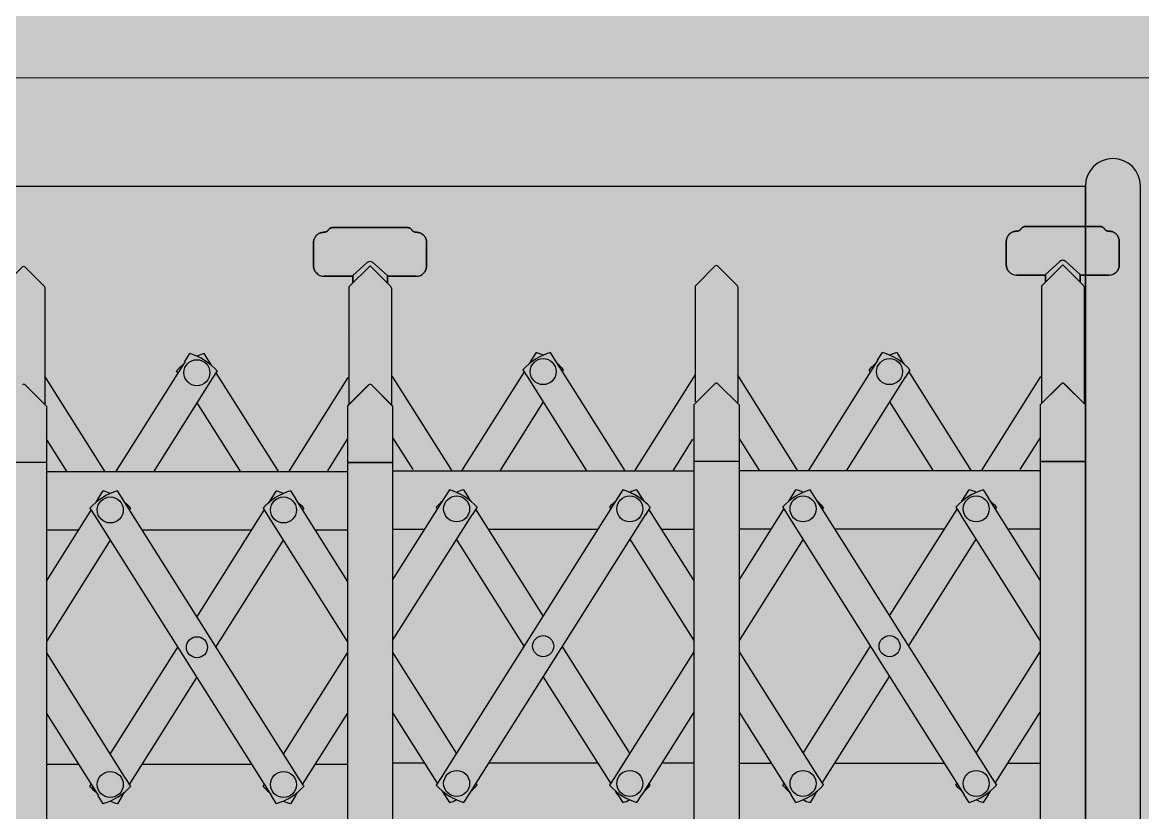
# Model space of a CAD drawing. Header units: millimetres. Extents: x 4836525 to 5356909, y -1773032 to -1295773.
# Drawn here: x 5208041 to 5209076, y -1425313 to -1424583 of the extents above; entities that cross this region are included whole.
import ezdxf

# ---------------------------------------------------------------- set-up
doc = ezdxf.new("R2010")
doc.units = ezdxf.units.MM
doc.header["$LTSCALE"] = 1000
doc.layers.get('DEFPOINTS').update_dxf_attribs({"color": 11})
for name, color, linetype in [('A-FUR', 8, 'Continuous'), ('PAV', 8, 'Continuous'), ('WIN', 8, 'Continuous')]:
    doc.layers.add(name, color=color, linetype=linetype)
doc.layers.add('A-MCAL', color=9, linetype='Continuous', lineweight=25)

# ---------------------------------------------------------------- blocks, each defined once
blk = doc.blocks.new('zw$960B')
at = {"layer": 'WIN', "color": 253, "linetype": 'Continuous'}
for p, q in [((-352.1, -7644.6), (-373.8, -7644.6)), ((-373.8, -7644.6), (-352.1, -7644.6)), ((-345.6, -7647.2), (-345.6, -7647.2)), ((-387.6, -7662.5), (-387.6, -7731.1)), ((-387.6, -7731.1), (-387.6, -7662.5)), ((-387.6, -7672.5), (-387.6, -7662.5)), ((-342.6, -7654.1), (-342.6, -7680.8)), ((-342.6, -7680.8), (-342.6, -7654.1)), ((-387.6, -7665.3), (-387.6, -7721.1)), ((-387.6, -7728.4), (-387.6, -7672.5)), ((-343.3, -7680.8), (-355.2, -7694.1)), ((-355.2, -7694.1), (-343.3, -7680.8)), ((-333.1, -7677.7), (-352.2, -7696.8)), ((-352.2, -7696.8), (-333.1, -7677.7)), ((-336.3, -7680.8), (-343.3, -7680.8)), ((-343.3, -7680.8), (-336.3, -7680.8)), ((-333.1, -7677.7), (-333.1, -7677.7)), ((-333.1, -7677.7), (-333.1, -7677.7)), ((-331.8, -7677.1), (-224.1, -7677.1)), ((-331.8, -7677.1), (-223.9, -7677.1)), ((-222.7, -7675.9), (-242.3, -7695.6)), ((-222.9, -7675.9), (-242, -7695)), ((-222.9, -7675.9), (222.9, -7675.9)), ((-222.7, -7675.9), (222.9, -7675.9)), ((-170.4, -7717.7), (-170.4, -7675.9)), ((-170.4, -7675.9), (-170.4, -7717.7)), ((-355.2, -7699.5), (-343.3, -7712.8)), ((-343.3, -7712.8), (-355.2, -7699.5)), ((-352.2, -7696.8), (-333.1, -7715.9)), ((-333.1, -7715.9), (-352.2, -7696.8)), ((-222.7, -7717.7), (-242.3, -7698)), ((-222.9, -7717.7), (-242, -7698.6)), ((-343.3, -7712.8), (-336.3, -7712.8)), ((-336.3, -7712.8), (-343.3, -7712.8)), ((-342.6, -7712.8), (-342.6, -7739.5)), ((-342.6, -7739.5), (-342.6, -7712.8)), ((-387.6, -7721.1), (-387.6, -7731.1)), ((-333.1, -7715.9), (-333.1, -7715.9)), ((-333.1, -7715.9), (-333.1, -7715.9)), ((-331.8, -7716.5), (-223.9, -7716.5)), ((-331.8, -7716.5), (-224.1, -7716.5)), ((-291.9, -7716.5), (-291.5, -7716.7)), ((-248.9, -7717.3), (-161.9, -7772.1)), ((-227.3, -7716.5), (-225, -7716.5)), ((-222.9, -7717.7), (222.9, -7717.7)), ((-222.7, -7717.7), (222.9, -7717.7)), ((-192, -7718), (-163, -7736.3)), ((-161.9, -7717.7), (-161.9, -7995.7)), ((-60.9, -7717.7), (-137.2, -7765.8)), ((-5.1, -7717.7), (-121.3, -7790.9)), ((-108, -7717.7), (-108, -7747.3)), ((99, -7776.7), (5.3, -7717.7)), ((126.8, -7759.1), (61.2, -7717.7)), ((108.2, -7747.3), (108.2, -7717.7)), ((-345.6, -7746.4), (-345.6, -7746.4)), ((-373.8, -7749), (-352.1, -7749)), ((-352.1, -7749), (-373.8, -7749)), ((-144.4, -7930.2), (121.5, -7762.6)), ((-144.4, -7770.2), (-137.2, -7765.7)), ((-137.2, -7765.8), (-137.2, -7765.7)), ((-128.4, -7757.9), (-126.6, -7759.1)), ((-127.9, -7759.9), (-127.7, -7759.6)), ((121.5, -7762.5), (128.6, -7757.9)), ((137.4, -7765.8), (134, -7763.6)), ((137.4, -7765.7), (144.6, -7770.2)), ((137.4, -7765.7), (137.4, -7765.8)), ((0.1, -7839.1), (-98.8, -7776.7)), ((-253.4, -7839), (-162, -7781.4)), ((-137.2, -7787.8), (-144.4, -7783.3)), ((-133.8, -7789.9), (-137.2, -7787.7)), ((-137.2, -7787.7), (-137.2, -7787.8)), ((-121.3, -7950.8), (137.4, -7787.7)), ((144.6, -7783.3), (137.4, -7787.8)), ((137.4, -7787.7), (137.4, -7787.8)), ((-128.4, -7795.6), (-121.2, -7791)), ((-27.8, -7856.7), (-126.6, -7794.4)), ((-121.2, -7791), (-121.3, -7790.9)), ((128.6, -7795.6), (126.8, -7794.4)), ((-108, -7806.2), (-108, -7907.2)), ((108.2, -7907.2), (108.2, -7806.2)), ((-225.6, -7856.7), (-162, -7816.6)), ((-255.2, -7837.9), (-248, -7842.4)), ((-271.2, -7850.1), (-264, -7845.6)), ((-263.9, -7845.7), (-264, -7845.6)), ((-263.9, -7845.7), (-260.6, -7843.6)), ((-248, -7842.4), (-248.1, -7842.5)), ((-248.1, -7842.5), (-161.9, -7896.8)), ((126.8, -7919), (28, -7856.7)), ((-264, -7867.8), (-271.2, -7863.2)), ((-263.9, -7867.7), (-264, -7867.8)), ((-263.9, -7867.7), (-161.9, -7932)), ((-253.4, -7874.4), (-255.2, -7875.5)), ((99, -7936.6), (0.1, -7874.3)), ((-128.4, -7917.8), (-126.6, -7919)), ((121.5, -7922.4), (128.6, -7917.8)), ((5.3, -7995.7), (121.5, -7922.4)), ((121.5, -7922.4), (121.5, -7922.4)), ((137.4, -7925.6), (134, -7923.5)), ((137.4, -7925.6), (144.6, -7930.1)), ((137.4, -7925.6), (137.4, -7925.6)), ((-161.9, -7941.3), (-250.2, -7996.9)), ((-98.8, -7936.6), (-5.1, -7995.7)), ((-137.2, -7947.7), (-144.4, -7943.2)), ((-133.8, -7949.8), (-137.2, -7947.6)), ((-137.2, -7947.6), (-137.2, -7947.7)), ((-128.4, -7955.4), (-121.2, -7950.9)), ((-121.2, -7950.9), (-121.3, -7950.8)), ((61.2, -7995.7), (137.4, -7947.6)), ((144.6, -7943.2), (137.4, -7947.7)), ((137.4, -7947.6), (137.4, -7947.7)), ((-60.9, -7995.7), (-126.6, -7954.3)), ((128.6, -7955.4), (126.8, -7954.3)), ((127.9, -7953.8), (128.1, -7953.5)), ((-108, -7966), (-108, -7995.7)), ((108.2, -7995.7), (108.2, -7966)), ((-162, -7976.5), (-191.2, -7994.9)), ((-351.2, -8015.5), (-333.1, -7997.4)), ((-333.1, -7997.4), (-333.1, -7997.4)), ((-331.8, -7996.9), (-225.1, -7996.9)), ((-317.1, -7996.8), (-317.1, -7996.9)), ((-222.7, -7995.7), (-242.3, -8015.3)), ((-227.3, -7996.9), (-225, -7996.9)), ((-222.7, -7995.7), (222.9, -7995.7)), ((-170.4, -7995.7), (-170.4, -8037.5)), ((-351.2, -8015.5), (-351.2, -8015.5)), ((-333.1, -8035.7), (-351.2, -8017.6)), ((-351.2, -8017.6), (-351.2, -8017.6)), ((-222.9, -8037.5), (-242, -8018.3)), ((-333.1, -8035.7), (-333.1, -8035.7)), ((-331.8, -8036.2), (-225.6, -8036.2)), ((-161.9, -8091.9), (-250.2, -8036.2)), ((-222.9, -8037.5), (222.1, -8037.5)), ((-162, -8056.6), (-191.2, -8038.3)), ((-161.9, -8315.5), (-161.9, -8037.5)), ((-60.9, -8037.5), (-126.6, -8078.9)), ((-108, -8067.1), (-108, -8037.5)), ((-98.8, -8096.5), (-5.1, -8037.5)), ((5.3, -8037.5), (121.5, -8110.7)), ((61.2, -8037.5), (137.4, -8085.5)), ((108.2, -8037.5), (108.2, -8067.1)), ((-137.2, -8085.4), (-144.4, -8090)), ((-133.8, -8083.4), (-137.2, -8085.5)), ((-137.2, -8085.5), (-137.2, -8085.4)), ((-128.4, -8077.7), (-121.2, -8082.2)), ((-121.2, -8082.2), (-121.3, -8082.3)), ((-121.3, -8082.3), (137.4, -8245.4)), ((128.6, -8077.7), (126.8, -8078.9)), ((127.9, -8079.4), (128.1, -8079.7)), ((137.4, -8085.5), (137.4, -8085.4)), ((144.6, -8090), (137.4, -8085.4)), ((99, -8096.5), (0.1, -8158.9)), ((-263.9, -8165.5), (-161.9, -8101.1)), ((-144.4, -8103.1), (-137.2, -8107.6)), ((-137.2, -8107.5), (-137.2, -8107.6)), ((-137.2, -8107.5), (121.5, -8270.6)), ((137.4, -8107.5), (134, -8109.6)), ((137.4, -8107.6), (144.6, -8103.1)), ((137.4, -8107.5), (137.4, -8107.6)), ((-128.4, -8115.3), (-126.6, -8114.2)), ((126.8, -8114.2), (28, -8176.5)), ((121.5, -8110.8), (121.5, -8110.7)), ((121.5, -8110.8), (128.6, -8115.3)), ((-108, -8227), (-108, -8125.9)), ((108.2, -8125.9), (108.2, -8227)), ((-248.1, -8190.7), (-161.9, -8136.4)), ((-253.4, -8158.8), (-255.2, -8157.7)), ((-264, -8165.4), (-271.2, -8169.9)), ((-263.9, -8165.5), (-264, -8165.4)), ((-225.6, -8176.5), (-162, -8216.6)), ((-27.8, -8176.5), (-126.6, -8238.7)), ((-271.2, -8183), (-264, -8187.5)), ((-263.9, -8187.5), (-264, -8187.5)), ((-263.9, -8187.5), (-260.6, -8189.6)), ((-255.2, -8195.3), (-248, -8190.7)), ((-248, -8190.7), (-248.1, -8190.7)), ((-253.4, -8194.1), (-162, -8251.8)), ((0.1, -8194.1), (-98.8, -8256.4)), ((-128.4, -8237.6), (-121.2, -8242.1)), ((-121.2, -8242.1), (-121.3, -8242.2)), ((-5.1, -8315.5), (-121.3, -8242.2)), ((128.6, -8237.6), (126.8, -8238.7)), ((-137.2, -8245.3), (-144.4, -8249.9)), ((-133.8, -8243.3), (-137.2, -8245.4)), ((-137.2, -8245.4), (-137.2, -8245.3)), ((137.4, -8245.4), (137.4, -8245.3)), ((144.6, -8249.9), (137.4, -8245.3)), ((-248.9, -8315.9), (-161.9, -8261)), ((-144.4, -8263), (-137.2, -8267.5)), ((99, -8256.4), (5.3, -8315.5)), ((137.4, -8267.5), (144.6, -8263)), ((-60.9, -8315.5), (-137.2, -8267.4)), ((-137.2, -8267.4), (-137.2, -8267.5)), ((-127.9, -8273.2), (-127.7, -8273.6)), ((121.5, -8270.7), (128.6, -8275.2)), ((137.4, -8267.4), (134, -8269.5)), ((137.4, -8267.5), (137.4, -8267.4)), ((-351.1, -8284.2), (-372.8, -8284.2)), ((-372.8, -8284.2), (-351.1, -8284.2)), ((-128.4, -8275.2), (-126.6, -8274.1)), ((126.8, -8274.1), (61.2, -8315.5)), ((-344.6, -8286.8), (-344.6, -8286.8)), ((-341.6, -8293.7), (-341.6, -8320.4)), ((-341.6, -8320.4), (-341.6, -8293.7)), ((-108, -8315.5), (-108, -8285.8)), ((108.2, -8285.8), (108.2, -8315.5)), ((-386.6, -8302.1), (-386.6, -8370.6)), ((-386.6, -8370.6), (-386.6, -8302.1)), ((-386.6, -8312.1), (-386.6, -8302.1)), ((-386.6, -8304.8), (-386.6, -8360.6)), ((-192, -8315.2), (-163, -8296.9)), ((-386.6, -8367.9), (-386.6, -8312.1)), ((-342.3, -8320.4), (-354.2, -8333.7)), ((-354.2, -8333.7), (-342.3, -8320.4)), ((-332.1, -8317.2), (-351.2, -8336.3)), ((-351.2, -8336.3), (-332.1, -8317.2)), ((-335.3, -8320.4), (-342.3, -8320.4)), ((-342.3, -8320.4), (-335.3, -8320.4)), ((-332.1, -8317.2), (-332.1, -8317.2)), ((-332.1, -8317.2), (-332.1, -8317.2)), ((-330.8, -8316.7), (-223.1, -8316.7)), ((-330.8, -8316.7), (-222.9, -8316.7)), ((-221.7, -8315.5), (-241.3, -8335.1)), ((-221.9, -8315.5), (-241, -8334.6)), ((-221.9, -8315.5), (223.9, -8315.5)), ((-221.7, -8315.5), (223.9, -8315.5)), ((-169.5, -8357.2), (-169.5, -8315.5)), ((-169.5, -8315.5), (-169.5, -8357.2)), ((-354.2, -8339), (-342.3, -8352.3)), ((-342.3, -8352.3), (-354.2, -8339)), ((-351.2, -8336.3), (-332.1, -8355.5)), ((-332.1, -8355.5), (-351.2, -8336.3)), ((-221.7, -8357.2), (-241.3, -8337.6)), ((-221.9, -8357.2), (-241, -8338.1)), ((-342.3, -8352.3), (-335.3, -8352.3)), ((-335.3, -8352.3), (-342.3, -8352.3)), ((-341.6, -8352.3), (-341.6, -8379)), ((-341.6, -8379), (-341.6, -8352.3)), ((-332.1, -8355.5), (-332.1, -8355.5)), ((-332.1, -8355.5), (-332.1, -8355.5)), ((-330.8, -8356), (-222.9, -8356)), ((-330.8, -8356), (-223.1, -8356)), ((-290.9, -8356), (-290.5, -8356.3)), ((-226.3, -8356), (-224, -8356)), ((-386.6, -8360.6), (-386.6, -8370.6)), ((-248, -8356.8), (-160.9, -8411.7)), ((-221.9, -8357.2), (223.9, -8357.2)), ((-221.7, -8357.2), (223.9, -8357.2)), ((-191, -8357.5), (-162, -8375.8)), ((-160.9, -8357.2), (-161, -8635.2)), ((-59.9, -8357.2), (-136.2, -8405.3)), ((-4.1, -8357.2), (-120.3, -8430.5)), ((-107, -8357.2), (-107, -8386.9)), ((100, -8416.3), (6.3, -8357.2)), ((127.8, -8398.6), (62.2, -8357.2)), ((109.2, -8386.9), (109.2, -8357.2)), ((-344.6, -8385.9), (-344.6, -8385.9)), ((-372.8, -8388.5), (-351.1, -8388.5)), ((-351.1, -8388.5), (-372.8, -8388.5)), ((-127.4, -8397.5), (-125.6, -8398.6)), ((122.5, -8402), (129.6, -8397.5)), ((-143.4, -8569.7), (122.5, -8402.1)), ((-143.4, -8409.7), (-136.2, -8405.2)), ((-136.2, -8405.3), (-136.2, -8405.2)), ((-126.9, -8399.4), (-126.7, -8399.1)), ((138.4, -8405.3), (135, -8403.2)), ((138.4, -8405.2), (145.6, -8409.7)), ((138.4, -8405.2), (138.4, -8405.3)), ((1.1, -8478.6), (-97.8, -8416.3)), ((-252.4, -8478.6), (-161, -8420.9)), ((-136.2, -8427.4), (-143.4, -8422.8)), ((-132.8, -8429.4), (-136.2, -8427.3)), ((-136.2, -8427.3), (-136.2, -8427.4)), ((-120.3, -8590.4), (138.4, -8427.3)), ((145.6, -8422.8), (138.4, -8427.4)), ((138.4, -8427.3), (138.4, -8427.4)), ((-127.4, -8435.1), (-120.2, -8430.6)), ((-26.8, -8496.2), (-125.6, -8434)), ((-120.2, -8430.6), (-120.3, -8430.5)), ((129.6, -8435.1), (127.8, -8434)), ((-107, -8445.7), (-107, -8546.8)), ((109.2, -8546.8), (109.2, -8445.7)), ((-224.6, -8496.2), (-161, -8456.1)), ((-254.2, -8477.4), (-247, -8482)), ((-270.2, -8489.7), (-263, -8485.2)), ((-263, -8485.2), (-259.6, -8483.1)), ((-263, -8485.2), (-263, -8485.2)), ((-247, -8482), (-247.1, -8482)), ((-247.1, -8482), (-160.9, -8536.3)), ((127.8, -8558.5), (29, -8496.2)), ((-263, -8507.3), (-270.2, -8502.8)), ((-263, -8507.2), (-263, -8507.3)), ((-263, -8507.2), (-160.9, -8571.5)), ((-252.4, -8513.9), (-254.2, -8515)), ((100, -8576.2), (1.1, -8513.8)), ((-127.4, -8557.4), (-125.6, -8558.5)), ((6.3, -8635.2), (122.5, -8562)), ((122.5, -8561.9), (129.6, -8557.4)), ((122.5, -8561.9), (122.5, -8562)), ((138.4, -8565.2), (135, -8563.1)), ((138.4, -8565.1), (145.6, -8569.6)), ((138.4, -8565.2), (138.4, -8565.1)), ((-160.9, -8580.8), (-249.2, -8636.5)), ((-136.2, -8587.3), (-143.4, -8582.7)), ((-97.8, -8576.2), (-4.1, -8635.2)), ((145.6, -8582.7), (138.4, -8587.3)), ((-132.8, -8589.3), (-136.2, -8587.2)), ((-136.2, -8587.2), (-136.2, -8587.3)), ((-127.4, -8595), (-120.2, -8590.5)), ((-59.9, -8635.2), (-125.6, -8593.8)), ((-120.2, -8590.5), (-120.3, -8590.4)), ((62.2, -8635.2), (138.4, -8587.2)), ((129.6, -8595), (127.8, -8593.8)), ((128.9, -8593.3), (129.1, -8593)), ((138.4, -8587.2), (138.4, -8587.3)), ((-107, -8605.6), (-107, -8635.2)), ((109.2, -8635.2), (109.2, -8605.6)), ((-161, -8616.1), (-190.2, -8634.4)), ((-221.7, -8635.2), (-241.3, -8654.9)), ((-221.7, -8635.2), (223.9, -8635.2)), ((-169.5, -8635.2), (-169.5, -8677)), ((-350.2, -8655.1), (-332.1, -8637)), ((-332.1, -8637), (-332.1, -8637)), ((-330.8, -8636.5), (-224.1, -8636.5)), ((-316.1, -8636.3), (-316.1, -8636.5)), ((-226.3, -8636.5), (-224, -8636.4)), ((-350.2, -8655.1), (-350.2, -8655.1)), ((-332.1, -8675.3), (-350.2, -8657.2)), ((-350.2, -8657.2), (-350.2, -8657.2))]:
    blk.add_line(p, q, dxfattribs=at)
for centre, radius in [((-126.7, -7776.7), 12), ((126.9, -7776.7), 12), ((-253.5, -7856.7), 12), ((0.1, -7856.7), 9.74), ((-126.7, -7936.6), 12), ((126.9, -7936.6), 12), ((-126.7, -8096.5), 12), ((126.9, -8096.5), 12), ((-253.5, -8176.5), 12), ((0.1, -8176.5), 9.74), ((-126.7, -8256.4), 12), ((126.9, -8256.4), 12), ((-125.7, -8416.3), 12), ((127.9, -8416.3), 12), ((-252.5, -8496.2), 12), ((1.1, -8496.2), 9.74), ((-125.7, -8576.2), 12), ((127.9, -8576.2), 12)]:
    blk.add_circle(centre, radius, dxfattribs=at)
for centre, radius, start, end in [((-352.1, -7654.1), 9.49, 0, 46.8264), ((-352.1, -7654.1), 9.49, 0, 46.8264), ((-331.8, -7678.9), 1.8, 90, 135.0165), ((-331.8, -7678.9), 1.8, 90, 135.0165), ((-352.3, -7696.8), 4, 138.2112, 221.7888), ((-352.3, -7696.8), 4, 138.2112, 221.7888), ((-241.1, -7696.8), 1.75, 135.0032, 224.9968), ((-241.1, -7696.8), 1.75, 135.0032, 224.9968), ((-240.5, -7696.6), 2.15, 135.011, 150.0073), ((-240.5, -7697.1), 2.15, 209.9927, 224.989), ((-331.8, -7714.7), 1.8, 224.9835, 270), ((-331.8, -7714.7), 1.8, 224.9835, 270), ((-352.1, -7739.5), 9.49, 313.1736, 0), ((-352.1, -7739.5), 9.49, 313.1736, 0), ((-89.7, -7800.1), 57.2, 132.5797, 140.4285), ((89.9, -7800.1), 57.2, 17.0416, 47.4202), ((-89.7, -7753.4), 57.2, 197.0417, 227.4203), ((-89.7, -7800.1), 57.2, 155.9417, 162.9583), ((89.9, -7753.4), 57.2, 335.9417, 342.9583), ((89.9, -7753.4), 57.2, 312.5797, 320.4285), ((-216.5, -7880), 57.2, 132.5798, 162.9584), ((-216.5, -7833.4), 57.2, 197.0417, 204.0583), ((-216.5, -7833.4), 57.2, 219.5715, 227.4203), ((-89.7, -7960), 57.2, 132.5798, 140.4285), ((89.9, -7960), 57.2, 17.0416, 47.4202), ((-89.7, -7913.3), 57.2, 197.1453, 227.4202), ((89.9, -7913.3), 57.2, 335.9417, 342.9583), ((-89.7, -7960), 57.2, 155.9417, 162.9583), ((89.9, -7913.3), 57.2, 312.5797, 320.4285), ((-331.8, -7998.7), 1.8, 90, 135.0165), ((-241.1, -8016.6), 1.75, 135.0032, 224.9968), ((-350.1, -8016.6), 1.5, 135.0165, 224.9835), ((-240.5, -8016.8), 2.15, 209.9927, 224.989), ((-331.8, -8034.4), 1.8, 224.9835, 270), ((-89.7, -8119.8), 57.2, 132.5798, 162.9584), ((89.9, -8119.8), 57.2, 39.5715, 47.4203), ((-89.7, -8073.2), 57.2, 197.0417, 204.0583), ((89.9, -8073.2), 57.2, 312.5798, 342.9584), ((89.9, -8119.8), 57.2, 17.0417, 24.0583), ((-89.7, -8073.2), 57.2, 219.5715, 227.4202), ((-216.5, -8199.8), 57.2, 132.5797, 140.4285), ((-216.5, -8153.1), 57.2, 197.0416, 227.4202), ((-216.5, -8199.8), 57.2, 155.9417, 162.9583), ((-89.7, -8279.7), 57.2, 132.5797, 162.9583), ((89.9, -8279.7), 57.2, 39.5715, 47.4203), ((-89.7, -8233.1), 57.2, 197.0417, 204.0583), ((89.9, -8233.1), 57.2, 312.5798, 342.9584), ((89.9, -8279.7), 57.2, 17.0417, 24.0583), ((-89.7, -8233.1), 57.2, 219.5715, 227.4203), ((-351.1, -8293.7), 9.49, 0, 46.8264), ((-351.1, -8293.7), 9.49, 0, 46.8264), ((-330.8, -8318.5), 1.8, 90, 135.0165), ((-330.8, -8318.5), 1.8, 90, 135.0165), ((-351.3, -8336.4), 4, 138.2112, 221.7888), ((-351.3, -8336.3), 4, 138.2112, 221.7888), ((-240.1, -8336.3), 1.75, 135.0032, 224.9968), ((-240.1, -8336.3), 1.75, 135.0032, 224.9968), ((-239.5, -8336.1), 2.15, 135.011, 150.0073), ((-239.5, -8336.6), 2.15, 209.9927, 224.989), ((-330.8, -8354.2), 1.8, 224.9835, 270), ((-330.8, -8354.2), 1.8, 224.9835, 270), ((-351.1, -8379), 9.49, 313.1736, 0), ((-351.1, -8379), 9.49, 313.1736, 0), ((-88.7, -8439.6), 57.2, 132.5797, 140.4285), ((90.9, -8439.6), 57.2, 17.0416, 47.4202), ((-88.7, -8393), 57.2, 197.0417, 227.4203), ((-88.7, -8439.6), 57.2, 155.9417, 162.9583), ((90.9, -8393), 57.2, 335.9417, 342.9583), ((90.9, -8393), 57.2, 312.5797, 320.4285), ((-215.5, -8519.6), 57.2, 132.5798, 162.9584), ((-215.5, -8472.9), 57.2, 197.0417, 204.0583), ((-215.5, -8472.9), 57.2, 219.5715, 227.4203), ((-88.7, -8599.5), 57.2, 132.5798, 140.4285), ((90.9, -8599.5), 57.2, 17.0416, 47.4202), ((-88.7, -8552.9), 57.2, 197.1453, 227.4202), ((90.9, -8552.9), 57.2, 335.9417, 342.9583), ((-88.7, -8599.5), 57.2, 155.9417, 162.9583), ((90.9, -8552.9), 57.2, 312.5797, 320.4285), ((-330.8, -8638.2), 1.8, 90, 135.0165), ((-349.1, -8656.1), 1.5, 135.0165, 224.9835), ((-240.1, -8656.1), 1.75, 135.0032, 224.9968)]:
    blk.add_arc(centre, radius, start, end, dxfattribs=at)
for points, knots in [([(-373.8, -7644.6), (-374.2, -7644.7), (-375, -7644.7), (-376.3, -7645), (-377.5, -7645.4), (-378.6, -7646), (-379.6, -7646.7), (-380.6, -7647.5), (-381.4, -7648.5), (-382, -7649.5), (-382.6, -7650.6), (-383, -7651.8), (-383.2, -7653.1), (-383.2, -7653.9), (-383.2, -7654.4)], [0, 0, 0, 0, 1.284227, 2.567283, 3.839711, 5.094273, 6.332325, 7.565788, 8.806593, 10.051096, 11.29688, 12.550345, 13.820032, 15.114652, 15.114652, 15.114652, 15.114652]), ([(-383.2, -7654.4), (-383.2, -7653.9), (-383.2, -7653.1), (-383, -7651.8), (-382.6, -7650.6), (-382, -7649.5), (-381.4, -7648.4), (-380.5, -7647.5), (-379.6, -7646.6), (-378.6, -7645.9), (-377.5, -7645.4), (-376.3, -7645), (-375, -7644.7), (-374.2, -7644.7), (-373.8, -7644.6)], [0, 0, 0, 0, 1.299775, 2.575203, 3.834122, 5.083953, 6.330794, 7.57346, 8.810237, 10.049552, 11.299818, 12.563304, 13.836759, 15.114681, 15.114681, 15.114681, 15.114681]), ([(-345.6, -7647.2), (-345.8, -7647.1), (-346.1, -7646.8), (-346.6, -7646.4), (-347.1, -7646.1), (-347.6, -7645.8), (-348.2, -7645.5), (-348.8, -7645.2), (-349.5, -7645), (-350.2, -7644.8), (-351.1, -7644.7), (-351.8, -7644.7), (-352.1, -7644.6)], [0, 0, 0, 0, 0.606244, 1.218539, 1.833552, 2.449232, 3.073026, 3.728364, 4.438849, 5.228919, 6.128983, 7.16034, 7.16034, 7.16034, 7.16034]), ([(-352.1, -7644.6), (-351.8, -7644.6), (-351.2, -7644.7), (-350.3, -7644.8), (-349.5, -7645), (-348.8, -7645.2), (-348.2, -7645.5), (-347.6, -7645.8), (-347.1, -7646.1), (-346.6, -7646.4), (-346.1, -7646.8), (-345.8, -7647.1), (-345.6, -7647.2)], [0, 0, 0, 0, 1.010436, 1.899943, 2.687377, 3.400773, 4.062147, 4.692805, 5.31365, 5.932618, 6.548969, 7.160367, 7.160367, 7.160367, 7.160367]), ([(-385.4, -7658.3), (-385.6, -7658.4), (-385.9, -7658.7), (-386.4, -7659.1), (-386.7, -7659.6), (-387.1, -7660.1), (-387.3, -7660.7), (-387.5, -7661.3), (-387.6, -7661.9), (-387.6, -7662.3), (-387.6, -7662.5)], [0, 0, 0, 0, 0.628768, 1.253672, 1.872327, 2.484491, 3.092275, 3.702397, 4.322611, 4.960843, 4.960843, 4.960843, 4.960843]), ([(-387.6, -7662.5), (-387.6, -7662.3), (-387.6, -7661.9), (-387.5, -7661.3), (-387.3, -7660.7), (-387, -7660.1), (-386.7, -7659.6), (-386.3, -7659.1), (-385.9, -7658.7), (-385.6, -7658.4), (-385.4, -7658.3)], [0, 0, 0, 0, 0.6425, 1.269109, 1.885108, 2.495581, 3.105396, 3.718015, 4.336238, 4.960842, 4.960842, 4.960842, 4.960842]), ([(-383.2, -7654.4), (-383.3, -7654.6), (-383.3, -7655), (-383.4, -7655.5), (-383.6, -7656.1), (-383.8, -7656.6), (-384.1, -7657.1), (-384.5, -7657.6), (-384.9, -7658), (-385.2, -7658.2), (-385.4, -7658.3)], [0, 0, 0, 0, 0.591563, 1.175896, 1.755623, 2.333449, 2.912061, 3.493978, 4.081977, 4.676737, 4.676737, 4.676737, 4.676737]), ([(-385.4, -7658.3), (-385.2, -7658.2), (-384.9, -7658), (-384.5, -7657.6), (-384.1, -7657.1), (-383.8, -7656.6), (-383.6, -7656.1), (-383.4, -7655.5), (-383.3, -7655), (-383.3, -7654.6), (-383.2, -7654.4)], [0, 0, 0, 0, 0.598699, 1.193051, 1.780715, 2.361587, 2.936813, 3.510863, 4.089097, 4.676714, 4.676714, 4.676714, 4.676714]), ([(-387.6, -7731.1), (-387.6, -7731.3), (-387.6, -7731.7), (-387.5, -7732.4), (-387.3, -7732.9), (-387, -7733.5), (-386.7, -7734), (-386.3, -7734.5), (-385.9, -7735), (-385.6, -7735.2), (-385.4, -7735.3)], [0, 0, 0, 0, 0.6425, 1.269109, 1.885108, 2.495581, 3.105396, 3.718015, 4.336238, 4.960842, 4.960842, 4.960842, 4.960842]), ([(-385.4, -7735.3), (-385.6, -7735.2), (-385.9, -7734.9), (-386.4, -7734.5), (-386.7, -7734), (-387.1, -7733.5), (-387.3, -7732.9), (-387.5, -7732.3), (-387.6, -7731.7), (-387.6, -7731.3), (-387.6, -7731.1)], [0, 0, 0, 0, 0.628768, 1.253672, 1.872327, 2.484491, 3.092275, 3.702397, 4.322611, 4.960843, 4.960843, 4.960843, 4.960843]), ([(-385.4, -7735.3), (-385.2, -7735.4), (-384.9, -7735.6), (-384.5, -7736.1), (-384.1, -7736.5), (-383.8, -7737), (-383.6, -7737.5), (-383.4, -7738.1), (-383.3, -7738.7), (-383.3, -7739), (-383.2, -7739.2)], [0, 0, 0, 0, 0.598699, 1.193051, 1.780715, 2.361587, 2.936813, 3.510863, 4.089097, 4.676714, 4.676714, 4.676714, 4.676714]), ([(-383.2, -7739.2), (-383.3, -7739), (-383.3, -7738.6), (-383.4, -7738.1), (-383.6, -7737.5), (-383.8, -7737), (-384.1, -7736.5), (-384.5, -7736), (-384.9, -7735.6), (-385.2, -7735.4), (-385.4, -7735.3)], [0, 0, 0, 0, 0.591563, 1.175896, 1.755623, 2.333449, 2.912061, 3.493978, 4.081977, 4.676737, 4.676737, 4.676737, 4.676737]), ([(-383.2, -7739.2), (-383.2, -7739.7), (-383.2, -7740.5), (-383, -7741.8), (-382.6, -7743), (-382, -7744.1), (-381.4, -7745.2), (-380.5, -7746.1), (-379.6, -7747), (-378.6, -7747.7), (-377.5, -7748.2), (-376.3, -7748.7), (-375, -7748.9), (-374.2, -7749), (-373.8, -7749)], [0, 0, 0, 0, 1.299775, 2.575203, 3.834122, 5.083953, 6.330794, 7.57346, 8.810237, 10.049552, 11.299818, 12.563304, 13.836759, 15.114681, 15.114681, 15.114681, 15.114681]), ([(-373.8, -7749), (-374.2, -7748.9), (-375, -7748.9), (-376.3, -7748.6), (-377.5, -7748.2), (-378.6, -7747.7), (-379.6, -7746.9), (-380.6, -7746.1), (-381.4, -7745.2), (-382, -7744.1), (-382.6, -7743), (-383, -7741.8), (-383.2, -7740.5), (-383.2, -7739.7), (-383.2, -7739.2)], [0, 0, 0, 0, 1.284227, 2.567283, 3.839711, 5.094273, 6.332325, 7.565788, 8.806593, 10.051096, 11.29688, 12.550345, 13.820032, 15.114652, 15.114652, 15.114652, 15.114652]), ([(-352.1, -7749), (-351.8, -7749), (-351.2, -7748.9), (-350.3, -7748.8), (-349.5, -7748.6), (-348.8, -7748.4), (-348.2, -7748.1), (-347.6, -7747.8), (-347.1, -7747.5), (-346.6, -7747.2), (-346.1, -7746.8), (-345.8, -7746.5), (-345.6, -7746.4)], [0, 0, 0, 0, 1.010436, 1.899943, 2.687377, 3.400773, 4.062147, 4.692805, 5.31365, 5.932618, 6.548969, 7.160367, 7.160367, 7.160367, 7.160367]), ([(-345.6, -7746.4), (-345.8, -7746.5), (-346.1, -7746.8), (-346.6, -7747.2), (-347.1, -7747.5), (-347.6, -7747.8), (-348.2, -7748.1), (-348.8, -7748.4), (-349.5, -7748.6), (-350.2, -7748.8), (-351.1, -7748.9), (-351.8, -7749), (-352.1, -7749)], [0, 0, 0, 0, 0.606244, 1.218539, 1.833552, 2.449232, 3.073026, 3.728364, 4.438849, 5.228919, 6.128983, 7.16034, 7.16034, 7.16034, 7.16034]), ([(-372.8, -8284.2), (-373.2, -8284.2), (-374, -8284.2), (-375.3, -8284.5), (-376.5, -8284.9), (-377.6, -8285.5), (-378.7, -8286.2), (-379.6, -8287), (-380.4, -8288), (-381, -8289), (-381.6, -8290.2), (-382, -8291.4), (-382.2, -8292.6), (-382.2, -8293.5), (-382.3, -8293.9)], [0, 0, 0, 0, 1.284227, 2.567283, 3.839711, 5.094273, 6.332325, 7.565788, 8.806593, 10.051096, 11.29688, 12.550345, 13.820032, 15.114652, 15.114652, 15.114652, 15.114652]), ([(-382.3, -8293.9), (-382.2, -8293.5), (-382.2, -8292.6), (-382, -8291.4), (-381.6, -8290.2), (-381, -8289), (-380.4, -8288), (-379.6, -8287), (-378.6, -8286.2), (-377.6, -8285.5), (-376.5, -8284.9), (-375.3, -8284.5), (-374, -8284.2), (-373.2, -8284.2), (-372.8, -8284.2)], [0, 0, 0, 0, 1.299775, 2.575203, 3.834122, 5.083953, 6.330794, 7.57346, 8.810237, 10.049552, 11.299818, 12.563304, 13.836759, 15.114681, 15.114681, 15.114681, 15.114681]), ([(-344.6, -8286.8), (-344.8, -8286.6), (-345.1, -8286.4), (-345.6, -8286), (-346.1, -8285.6), (-346.6, -8285.3), (-347.2, -8285), (-347.8, -8284.8), (-348.5, -8284.6), (-349.3, -8284.4), (-350.1, -8284.2), (-350.8, -8284.2), (-351.1, -8284.2)], [0, 0, 0, 0, 0.606244, 1.218539, 1.833552, 2.449232, 3.073026, 3.728364, 4.438849, 5.228919, 6.128983, 7.16034, 7.16034, 7.16034, 7.16034]), ([(-351.1, -8284.2), (-350.8, -8284.2), (-350.2, -8284.2), (-349.3, -8284.4), (-348.5, -8284.5), (-347.8, -8284.8), (-347.2, -8285), (-346.6, -8285.3), (-346.1, -8285.6), (-345.6, -8286), (-345.1, -8286.4), (-344.8, -8286.6), (-344.6, -8286.8)], [0, 0, 0, 0, 1.010436, 1.899943, 2.687377, 3.400773, 4.062147, 4.692805, 5.31365, 5.932618, 6.548969, 7.160367, 7.160367, 7.160367, 7.160367]), ([(-382.3, -8293.9), (-382.3, -8294.1), (-382.3, -8294.5), (-382.4, -8295.1), (-382.6, -8295.6), (-382.8, -8296.2), (-383.1, -8296.7), (-383.5, -8297.1), (-383.9, -8297.5), (-384.2, -8297.7), (-384.4, -8297.9)], [0, 0, 0, 0, 0.591563, 1.175896, 1.755623, 2.333449, 2.912061, 3.493978, 4.081977, 4.676737, 4.676737, 4.676737, 4.676737]), ([(-384.4, -8297.8), (-384.2, -8297.7), (-383.9, -8297.5), (-383.5, -8297.1), (-383.1, -8296.6), (-382.8, -8296.1), (-382.6, -8295.6), (-382.4, -8295.1), (-382.3, -8294.5), (-382.3, -8294.1), (-382.3, -8293.9)], [0, 0, 0, 0, 0.598699, 1.193051, 1.780715, 2.361587, 2.936813, 3.510863, 4.089097, 4.676714, 4.676714, 4.676714, 4.676714]), ([(-386.6, -8302.1), (-386.6, -8301.8), (-386.6, -8301.4), (-386.5, -8300.8), (-386.3, -8300.2), (-386.1, -8299.6), (-385.7, -8299.1), (-385.4, -8298.6), (-384.9, -8298.2), (-384.6, -8298), (-384.4, -8297.8)], [0, 0, 0, 0, 0.6425, 1.269109, 1.885108, 2.495581, 3.105396, 3.718015, 4.336238, 4.960842, 4.960842, 4.960842, 4.960842]), ([(-384.4, -8297.9), (-384.6, -8298), (-384.9, -8298.2), (-385.4, -8298.7), (-385.7, -8299.1), (-386.1, -8299.7), (-386.3, -8300.2), (-386.5, -8300.8), (-386.6, -8301.4), (-386.6, -8301.9), (-386.6, -8302.1)], [0, 0, 0, 0, 0.628768, 1.253672, 1.872327, 2.484491, 3.092275, 3.702397, 4.322611, 4.960843, 4.960843, 4.960843, 4.960843]), ([(-386.6, -8370.6), (-386.6, -8370.9), (-386.6, -8371.3), (-386.5, -8371.9), (-386.3, -8372.5), (-386.1, -8373.1), (-385.7, -8373.6), (-385.4, -8374.1), (-384.9, -8374.5), (-384.6, -8374.7), (-384.4, -8374.8)], [0, 0, 0, 0, 0.6425, 1.269109, 1.885108, 2.495581, 3.105396, 3.718015, 4.336238, 4.960842, 4.960842, 4.960842, 4.960842]), ([(-384.4, -8374.8), (-384.6, -8374.7), (-384.9, -8374.5), (-385.4, -8374), (-385.7, -8373.6), (-386.1, -8373), (-386.3, -8372.5), (-386.5, -8371.9), (-386.6, -8371.3), (-386.6, -8370.8), (-386.6, -8370.6)], [0, 0, 0, 0, 0.628768, 1.253672, 1.872327, 2.484491, 3.092275, 3.702397, 4.322611, 4.960843, 4.960843, 4.960843, 4.960843]), ([(-384.4, -8374.8), (-384.2, -8375), (-383.9, -8375.2), (-383.5, -8375.6), (-383.1, -8376.1), (-382.8, -8376.6), (-382.6, -8377.1), (-382.4, -8377.6), (-382.3, -8378.2), (-382.3, -8378.6), (-382.3, -8378.8)], [0, 0, 0, 0, 0.598699, 1.193051, 1.780715, 2.361587, 2.936813, 3.510863, 4.089097, 4.676714, 4.676714, 4.676714, 4.676714]), ([(-382.3, -8378.8), (-382.3, -8378.6), (-382.3, -8378.2), (-382.4, -8377.6), (-382.6, -8377.1), (-382.8, -8376.5), (-383.1, -8376), (-383.5, -8375.6), (-383.9, -8375.2), (-384.2, -8375), (-384.4, -8374.8)], [0, 0, 0, 0, 0.591563, 1.175896, 1.755623, 2.333449, 2.912061, 3.493978, 4.081977, 4.676737, 4.676737, 4.676737, 4.676737]), ([(-382.3, -8378.8), (-382.2, -8379.2), (-382.2, -8380.1), (-382, -8381.3), (-381.6, -8382.5), (-381, -8383.7), (-380.4, -8384.7), (-379.6, -8385.7), (-378.6, -8386.5), (-377.6, -8387.2), (-376.5, -8387.8), (-375.3, -8388.2), (-374, -8388.5), (-373.2, -8388.5), (-372.8, -8388.5)], [0, 0, 0, 0, 1.299775, 2.575203, 3.834122, 5.083953, 6.330794, 7.57346, 8.810237, 10.049552, 11.299818, 12.563304, 13.836759, 15.114681, 15.114681, 15.114681, 15.114681]), ([(-372.8, -8388.5), (-373.2, -8388.5), (-374, -8388.5), (-375.3, -8388.2), (-376.5, -8387.8), (-377.6, -8387.2), (-378.7, -8386.5), (-379.6, -8385.6), (-380.4, -8384.7), (-381, -8383.7), (-381.6, -8382.5), (-382, -8381.3), (-382.2, -8380.1), (-382.2, -8379.2), (-382.3, -8378.8)], [0, 0, 0, 0, 1.284227, 2.567283, 3.839711, 5.094273, 6.332325, 7.565788, 8.806593, 10.051096, 11.29688, 12.550345, 13.820032, 15.114652, 15.114652, 15.114652, 15.114652]), ([(-351.1, -8388.5), (-350.8, -8388.5), (-350.2, -8388.5), (-349.3, -8388.3), (-348.5, -8388.2), (-347.8, -8387.9), (-347.2, -8387.7), (-346.6, -8387.4), (-346.1, -8387.1), (-345.6, -8386.7), (-345.1, -8386.3), (-344.8, -8386.1), (-344.6, -8385.9)], [0, 0, 0, 0, 1.010436, 1.899943, 2.687377, 3.400773, 4.062147, 4.692805, 5.31365, 5.932618, 6.548969, 7.160367, 7.160367, 7.160367, 7.160367]), ([(-344.6, -8385.9), (-344.8, -8386.1), (-345.1, -8386.3), (-345.6, -8386.7), (-346.1, -8387.1), (-346.6, -8387.4), (-347.2, -8387.6), (-347.8, -8387.9), (-348.5, -8388.1), (-349.3, -8388.3), (-350.1, -8388.5), (-350.8, -8388.5), (-351.1, -8388.5)], [0, 0, 0, 0, 0.606244, 1.218539, 1.833552, 2.449232, 3.073026, 3.728364, 4.438849, 5.228919, 6.128983, 7.16034, 7.16034, 7.16034, 7.16034])]:
    blk.add_open_spline(points, degree=3, knots=knots, dxfattribs=at)
blk = doc.blocks.new('zw$3394')
at = {"layer": 'A-FUR', "color": 4}
for p, q in [((0, 875.4), (0, 25.4)), ((0, 875.4), (0, 25.4)), ((50.8, 25.4), (50.8, 875.4)), ((50.8, 25.4), (50.8, 875.4))]:
    blk.add_line(p, q, dxfattribs=at)
for points in [[(50.8, 875.4), (50.8, 25.4)], [(1049.2, 25.4), (50.8, 25.4)]]:
    blk.add_lwpolyline(points, dxfattribs=at)
blk.add_arc((25.4, 25.4), 25.4, 180, 0, dxfattribs=at)
blk.add_arc((25.4, 25.4), 25.4, 180, 0, dxfattribs=at)

msp = doc.modelspace()

# ---------------------------------------------------------------- hatches: boundary and pattern name
at = {"layer": 'PAV'}
h = msp.add_hatch(dxfattribs=at)
h.set_pattern_fill('GRASS', color=256, scale=50, style=0)
h.set_pattern_definition([(90, (5207973.5, -1596912), (-898.025, 898.025), [238.125, -1557.925]), (45, (5207973.5, -1596912), (-898.026, 898.026), [238.125, -1031.875]), (135, (5207973.5, -1596912), (-898.026, -898.026), [238.125, -1031.875])])
edge = h.paths.add_edge_path()
edge.add_ellipse((5212773.5, -1440388), major_axis=(4800, 0), ratio=1, start_angle=180, end_angle=270)
edge.add_line((5212773.5, -1445188), (5212900.7, -1445188))
edge.add_ellipse((5212900.7, -1444388), major_axis=(800, 0), ratio=1, start_angle=270, end_angle=360)
edge.add_line((5213700.7, -1444388), (5213700.7, -1425134.5))
edge.add_line((5213700.7, -1425134.5), (5220100.7, -1425134.5))
edge.add_line((5220100.7, -1425134.5), (5220100.7, -1427688))
edge.add_line((5220100.7, -1427688), (5229700.7, -1427688))
edge.add_line((5229700.7, -1427688), (5229700.7, -1425134.5))
edge.add_line((5229700.7, -1425134.5), (5236100.7, -1425134.5))
edge.add_line((5236100.7, -1425134.5), (5236100.7, -1430188))
edge.add_line((5236100.7, -1430188), (5241300.7, -1430188))
edge.add_line((5241300.7, -1430188), (5241300.7, -1451588))
edge.add_line((5241300.7, -1451588), (5239973.5, -1451588))
edge.add_line((5239973.5, -1451588), (5239973.5, -1587511.9))
edge.add_ellipse((5230773.5, -1587511.9), major_axis=(-9200, 0), ratio=1, start_angle=108.07303, end_angle=180, ccw=False)
edge.add_line((5233627.6, -1596258), (5233627.6, -1596911.7))
edge.add_line((5233627.6, -1596911.7), (5244174.2, -1596912))
edge.add_line((5244174.2, -1596912), (5244187.3, -1510094))
edge.add_line((5244187.3, -1510094), (5244204.1, -1428789.3))
edge.add_line((5244204.1, -1428789.3), (5237236.1, -1421838))
edge.add_line((5237236.1, -1421838), (5208104.2, -1421834.2))
edge.add_ellipse((5213773.5, -1423058.6), major_axis=(5800, 0), ratio=1, start_angle=167.81277, end_angle=180)
edge.add_line((5207973.5, -1423058.6), (5207973.5, -1440388))
edge = h.paths.add_edge_path()
edge.add_ellipse((5212773.5, -1440388), major_axis=(4800, 0), ratio=1, start_angle=180, end_angle=270)
edge.add_line((5212773.5, -1445188), (5212900.7, -1445188))
edge.add_ellipse((5212900.7, -1444388), major_axis=(800, 0), ratio=1, start_angle=270, end_angle=360)
edge.add_line((5213700.7, -1444388), (5213700.7, -1425134.5))
edge.add_line((5213700.7, -1425134.5), (5220100.7, -1425134.5))
edge.add_line((5220100.7, -1425134.5), (5220100.7, -1427688))
edge.add_line((5220100.7, -1427688), (5229700.7, -1427688))
edge.add_line((5229700.7, -1427688), (5229700.7, -1425134.5))
edge.add_line((5229700.7, -1425134.5), (5236100.7, -1425134.5))
edge.add_line((5236100.7, -1425134.5), (5236100.7, -1430188))
edge.add_line((5236100.7, -1430188), (5241300.7, -1430188))
edge.add_line((5241300.7, -1430188), (5241300.7, -1451588))
edge.add_line((5241300.7, -1451588), (5239973.5, -1451588))
edge.add_line((5239973.5, -1451588), (5239973.5, -1587511.9))
edge.add_ellipse((5230773.5, -1587511.9), major_axis=(-9200, 0), ratio=1, start_angle=108.07303, end_angle=180, ccw=False)
edge.add_line((5233627.6, -1596258), (5233627.6, -1596911.7))
edge.add_line((5233627.6, -1596911.7), (5244174.2, -1596912))
edge.add_line((5244174.2, -1596912), (5244187.3, -1510094))
edge.add_line((5244187.3, -1510094), (5244204.1, -1428789.3))
edge.add_line((5244204.1, -1428789.3), (5237236.1, -1421838))
edge.add_line((5237236.1, -1421838), (5208104.2, -1421834.2))
edge.add_ellipse((5213773.5, -1423058.6), major_axis=(5800, 0), ratio=1, start_angle=167.81277, end_angle=180)
edge.add_line((5207973.5, -1423058.6), (5207973.5, -1440388))
h = msp.add_hatch(dxfattribs=at)
h.set_pattern_fill('ANGLE', color=256, scale=100, style=0)
h.set_pattern_definition([(0, (5207973.5, -1596912), (0, 698.5), [508, -190.5]), (90, (5207973.5, -1596912), (-698.5, 4e-14), [508, -190.5])])
edge = h.paths.add_edge_path()
edge.add_ellipse((5212773.5, -1440388), major_axis=(4800, 0), ratio=1, start_angle=180, end_angle=270)
edge.add_line((5212773.5, -1445188), (5212900.7, -1445188))
edge.add_ellipse((5212900.7, -1444388), major_axis=(800, 0), ratio=1, start_angle=270, end_angle=360)
edge.add_line((5213700.7, -1444388), (5213700.7, -1425134.5))
edge.add_line((5213700.7, -1425134.5), (5220100.7, -1425134.5))
edge.add_line((5220100.7, -1425134.5), (5220100.7, -1427688))
edge.add_line((5220100.7, -1427688), (5229700.7, -1427688))
edge.add_line((5229700.7, -1427688), (5229700.7, -1425134.5))
edge.add_line((5229700.7, -1425134.5), (5236100.7, -1425134.5))
edge.add_line((5236100.7, -1425134.5), (5236100.7, -1430188))
edge.add_line((5236100.7, -1430188), (5241300.7, -1430188))
edge.add_line((5241300.7, -1430188), (5241300.7, -1451588))
edge.add_line((5241300.7, -1451588), (5239973.5, -1451588))
edge.add_line((5239973.5, -1451588), (5239973.5, -1587511.9))
edge.add_ellipse((5230773.5, -1587511.9), major_axis=(-9200, 0), ratio=1, start_angle=108.07303, end_angle=180, ccw=False)
edge.add_line((5233627.6, -1596258), (5233627.6, -1596911.7))
edge.add_line((5233627.6, -1596911.7), (5244174.2, -1596912))
edge.add_line((5244174.2, -1596912), (5244187.3, -1510094))
edge.add_line((5244187.3, -1510094), (5244204.1, -1428789.3))
edge.add_line((5244204.1, -1428789.3), (5237236.1, -1421838))
edge.add_line((5237236.1, -1421838), (5208104.2, -1421834.2))
edge.add_ellipse((5213773.5, -1423058.6), major_axis=(5800, 0), ratio=1, start_angle=167.81277, end_angle=180)
edge.add_line((5207973.5, -1423058.6), (5207973.5, -1440388))
edge = h.paths.add_edge_path()
edge.add_ellipse((5212773.5, -1440388), major_axis=(4800, 0), ratio=1, start_angle=180, end_angle=270)
edge.add_line((5212773.5, -1445188), (5212900.7, -1445188))
edge.add_ellipse((5212900.7, -1444388), major_axis=(800, 0), ratio=1, start_angle=270, end_angle=360)
edge.add_line((5213700.7, -1444388), (5213700.7, -1425134.5))
edge.add_line((5213700.7, -1425134.5), (5220100.7, -1425134.5))
edge.add_line((5220100.7, -1425134.5), (5220100.7, -1427688))
edge.add_line((5220100.7, -1427688), (5229700.7, -1427688))
edge.add_line((5229700.7, -1427688), (5229700.7, -1425134.5))
edge.add_line((5229700.7, -1425134.5), (5236100.7, -1425134.5))
edge.add_line((5236100.7, -1425134.5), (5236100.7, -1430188))
edge.add_line((5236100.7, -1430188), (5241300.7, -1430188))
edge.add_line((5241300.7, -1430188), (5241300.7, -1451588))
edge.add_line((5241300.7, -1451588), (5239973.5, -1451588))
edge.add_line((5239973.5, -1451588), (5239973.5, -1587511.9))
edge.add_ellipse((5230773.5, -1587511.9), major_axis=(-9200, 0), ratio=1, start_angle=108.07303, end_angle=180, ccw=False)
edge.add_line((5233627.6, -1596258), (5233627.6, -1596911.7))
edge.add_line((5233627.6, -1596911.7), (5244174.2, -1596912))
edge.add_line((5244174.2, -1596912), (5244187.3, -1510094))
edge.add_line((5244187.3, -1510094), (5244204.1, -1428789.3))
edge.add_line((5244204.1, -1428789.3), (5237236.1, -1421838))
edge.add_line((5237236.1, -1421838), (5208104.2, -1421834.2))
edge.add_ellipse((5213773.5, -1423058.6), major_axis=(5800, 0), ratio=1, start_angle=167.81277, end_angle=180)
edge.add_line((5207973.5, -1423058.6), (5207973.5, -1440388))
h = msp.add_hatch(dxfattribs=at)
h.set_pattern_fill('GRASS', color=256, scale=50, style=0)
h.set_pattern_definition([(90, (5001573.5, -1429608.4), (-898.025, 898.025), [238.125, -1557.925]), (45, (5001573.5, -1429608.4), (-898.0256, 898.0256), [238.125, -1031.875]), (135, (5001573.5, -1429608.4), (-898.0256, -898.0256), [238.125, -1031.875])])
edge = h.paths.add_edge_path()
edge.add_ellipse((5212773.5, -1440388), major_axis=(4800, 0), ratio=1, start_angle=180, end_angle=270)
edge.add_line((5212773.5, -1445188), (5212900.7, -1445188))
edge.add_ellipse((5212900.7, -1444388), major_axis=(800, 0), ratio=1, start_angle=270, end_angle=360)
edge.add_line((5213700.7, -1444388), (5213700.7, -1425134.5))
edge.add_line((5213700.7, -1425134.5), (5220100.7, -1425134.5))
edge.add_line((5220100.7, -1425134.5), (5220100.7, -1427688))
edge.add_line((5220100.7, -1427688), (5229700.7, -1427688))
edge.add_line((5229700.7, -1427688), (5229700.7, -1425134.5))
edge.add_line((5229700.7, -1425134.5), (5236100.7, -1425134.5))
edge.add_line((5236100.7, -1425134.5), (5236100.7, -1430188))
edge.add_line((5236100.7, -1430188), (5241300.7, -1430188))
edge.add_line((5241300.7, -1430188), (5241300.7, -1451588))
edge.add_line((5241300.7, -1451588), (5239973.5, -1451588))
edge.add_line((5239973.5, -1451588), (5239973.5, -1587511.9))
edge.add_ellipse((5230773.5, -1587511.9), major_axis=(-9200, 0), ratio=1, start_angle=108.07303, end_angle=180, ccw=False)
edge.add_line((5233627.6, -1596258), (5233627.6, -1596911.7))
edge.add_line((5233627.6, -1596911.7), (5244174.2, -1596912))
edge.add_line((5244174.2, -1596912), (5244187.3, -1510094))
edge.add_line((5244187.3, -1510094), (5244204.1, -1428789.3))
edge.add_line((5244204.1, -1428789.3), (5237236.1, -1421838))
edge.add_line((5237236.1, -1421838), (5208104.2, -1421834.2))
edge.add_ellipse((5213773.5, -1423058.6), major_axis=(5800, 0), ratio=1, start_angle=167.81277, end_angle=180)
edge.add_line((5207973.5, -1423058.6), (5207973.5, -1440388))

# ---------------------------------------------------------------- linework, layer by layer
at = {"layer": 'DEFPOINTS'}
msp.add_lwpolyline([(5241374.3, -1596611.9), (5241387.3, -1510093.5), (5241403.9, -1429950.9), (5236078.1, -1424637.9), (5107296.2, -1424622), (4981514.4, -1424605.6), (4976201.6, -1429931.1), (4976201.6, -1473998.1), (4973204.8, -1486025.7), (4973205.8, -1510090), (4973206.5, -1596605.5), (5107290.4, -1596608.7)], dxfattribs=at)

# ---------------------------------------------------------------- block references
at = {"layer": 'A-FUR', "rotation": 180}
msp.add_blockref('zw$3394', (5209073.5, -1424709), dxfattribs=at)
at = {"layer": 'A-MCAL', "color": 8, "rotation": 270}
msp.add_blockref('zw$960B', (5216698.6, -1425159.3), dxfattribs=at)

doc.saveas('drawing.dxf')
